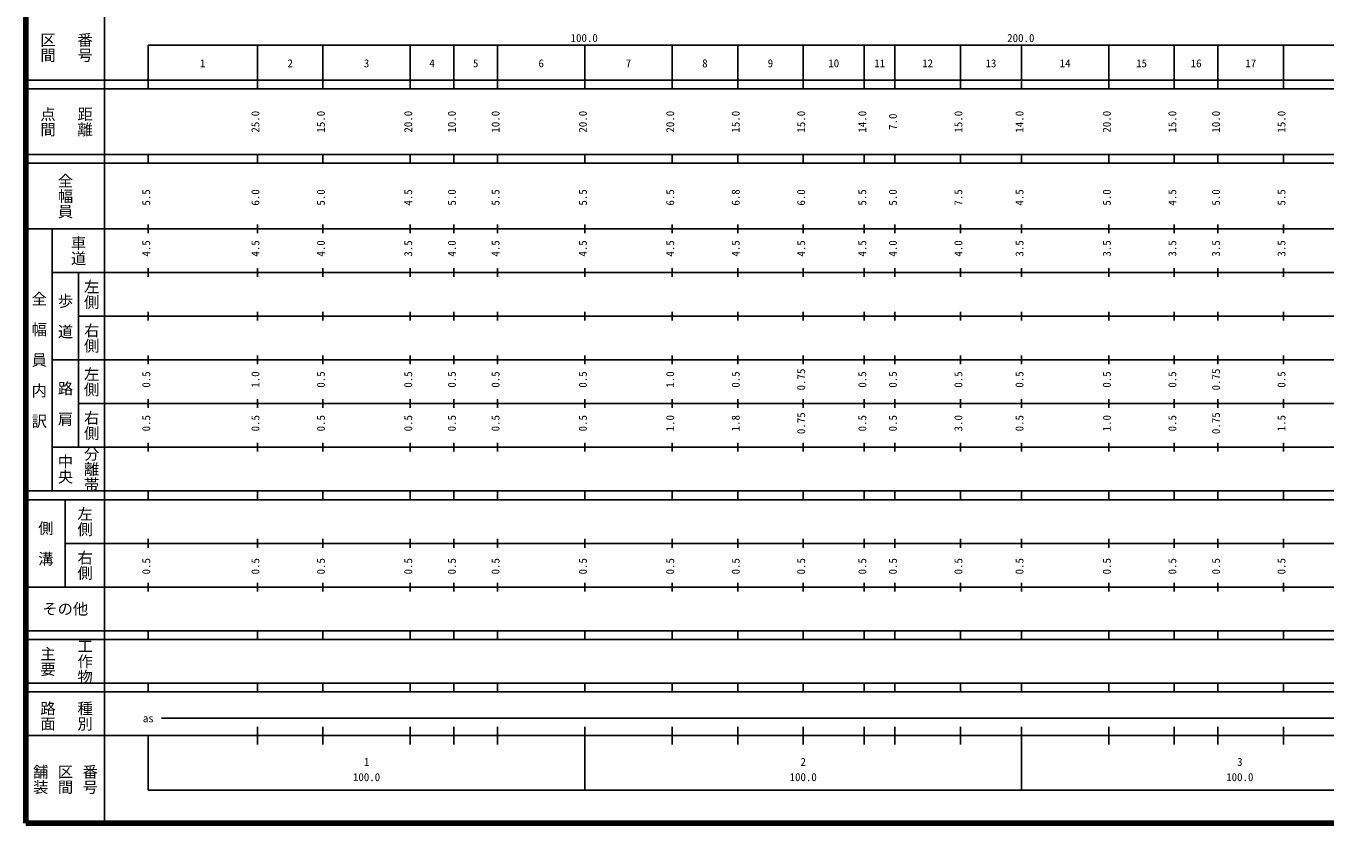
# Model space of a CAD drawing. Units: millimetres on the paper, enlarged 1000 times. Extents: x 40000 to 680000, y 20000 to 380000.
# Drawn here: x 40000 to 337515, y 20000 to 202409 of the extents above; entities that cross this region are included whole.
import ezdxf
from ezdxf.enums import TextEntityAlignment as Align

# ---------------------------------------------------------------- set-up
doc = ezdxf.new("R2010")
doc.units = ezdxf.units.MM
doc.header["$LTSCALE"] = 1000
doc.layers.add('M-TTL', color=2, linetype='Continuous', lineweight=140)
doc.layers.add('M-TTL-BAND', color=7, linetype='Continuous', lineweight=25)
doc.styles.add('@ＭＳ ゴシック', font='')
doc.styles.add('ＭＳ ゴシック', font='')
doc.styles.get('@ＭＳ ゴシック').set_extended_font_data('@MS Gothic')
doc.styles.get('ＭＳ ゴシック').set_extended_font_data('MS Gothic')

msp = doc.modelspace()

# ---------------------------------------------------------------- linework, layer by layer
at = {"layer": 'M-TTL'}
for p, q in [((40000, 380000), (40000, 20000)), ((40000, 20000), (680000, 20000))]:
    msp.add_line(p, q, dxfattribs=at)
at = {"layer": 'M-TTL-BAND'}
for p, q in [((58000, 370000), (58000, 20000)), ((68000, 198000), (579000, 198000)), ((68000, 198000), (68000, 188000)), ((93000, 188000), (93000, 198000)), ((108000, 188000), (108000, 198000)), ((128000, 188000), (128000, 198000)), ((138000, 188000), (138000, 198000)), ((148000, 188000), (148000, 198000)), ((168000, 188000), (168000, 198000)), ((188000, 188000), (188000, 198000)), ((203000, 188000), (203000, 198000)), ((218000, 188000), (218000, 198000)), ((232000, 188000), (232000, 198000)), ((239000, 188000), (239000, 198000)), ((254000, 188000), (254000, 198000)), ((268000, 188000), (268000, 198000)), ((288000, 188000), (288000, 198000)), ((303000, 188000), (303000, 198000)), ((313000, 188000), (313000, 198000)), ((328000, 188000), (328000, 198000)), ((40000, 190000), (579000, 190000)), ((40000, 188000), (579000, 188000)), ((40000, 173000), (579000, 173000)), ((68000, 171000), (68000, 173000)), ((93000, 171000), (93000, 173000)), ((108000, 171000), (108000, 173000)), ((128000, 171000), (128000, 173000)), ((138000, 171000), (138000, 173000)), ((148000, 171000), (148000, 173000)), ((168000, 171000), (168000, 173000)), ((188000, 171000), (188000, 173000)), ((203000, 171000), (203000, 173000)), ((218000, 171000), (218000, 173000)), ((232000, 171000), (232000, 173000)), ((239000, 171000), (239000, 173000)), ((254000, 171000), (254000, 173000)), ((268000, 171000), (268000, 173000)), ((288000, 171000), (288000, 173000)), ((303000, 171000), (303000, 173000)), ((313000, 171000), (313000, 173000)), ((328000, 171000), (328000, 173000)), ((40000, 171000), (579000, 171000)), ((40000, 156000), (579000, 156000)), ((46000, 96000), (46000, 156000)), ((68000, 155000), (68000, 157000)), ((93000, 155000), (93000, 157000)), ((108000, 155000), (108000, 157000)), ((128000, 155000), (128000, 157000)), ((138000, 155000), (138000, 157000)), ((148000, 155000), (148000, 157000)), ((168000, 155000), (168000, 157000)), ((188000, 155000), (188000, 157000)), ((203000, 155000), (203000, 157000)), ((218000, 155000), (218000, 157000)), ((232000, 155000), (232000, 157000)), ((239000, 155000), (239000, 157000)), ((254000, 155000), (254000, 157000)), ((268000, 155000), (268000, 157000)), ((288000, 155000), (288000, 157000)), ((303000, 155000), (303000, 157000)), ((313000, 155000), (313000, 157000)), ((328000, 155000), (328000, 157000)), ((46000, 146000), (579000, 146000)), ((52000, 146000), (52000, 106000)), ((68000, 145000), (68000, 147000)), ((93000, 145000), (93000, 147000)), ((108000, 145000), (108000, 147000)), ((128000, 145000), (128000, 147000)), ((138000, 145000), (138000, 147000)), ((148000, 145000), (148000, 147000)), ((168000, 145000), (168000, 147000)), ((188000, 145000), (188000, 147000)), ((203000, 145000), (203000, 147000)), ((218000, 145000), (218000, 147000)), ((232000, 145000), (232000, 147000)), ((239000, 145000), (239000, 147000)), ((254000, 145000), (254000, 147000)), ((268000, 145000), (268000, 147000)), ((288000, 145000), (288000, 147000)), ((303000, 145000), (303000, 147000)), ((313000, 145000), (313000, 147000)), ((328000, 145000), (328000, 147000)), ((68000, 135000), (68000, 137000)), ((93000, 135000), (93000, 137000)), ((108000, 135000), (108000, 137000)), ((128000, 135000), (128000, 137000)), ((138000, 135000), (138000, 137000)), ((148000, 135000), (148000, 137000)), ((168000, 135000), (168000, 137000)), ((188000, 135000), (188000, 137000)), ((203000, 135000), (203000, 137000)), ((218000, 135000), (218000, 137000)), ((232000, 135000), (232000, 137000)), ((239000, 135000), (239000, 137000)), ((254000, 135000), (254000, 137000)), ((268000, 135000), (268000, 137000)), ((288000, 135000), (288000, 137000)), ((303000, 135000), (303000, 137000)), ((313000, 135000), (313000, 137000)), ((328000, 135000), (328000, 137000)), ((52000, 136000), (579000, 136000)), ((46000, 126000), (579000, 126000)), ((68000, 125000), (68000, 127000)), ((93000, 125000), (93000, 127000)), ((108000, 125000), (108000, 127000)), ((128000, 125000), (128000, 127000)), ((138000, 125000), (138000, 127000)), ((148000, 125000), (148000, 127000)), ((168000, 125000), (168000, 127000)), ((188000, 125000), (188000, 127000)), ((203000, 125000), (203000, 127000)), ((218000, 125000), (218000, 127000)), ((232000, 125000), (232000, 127000)), ((239000, 125000), (239000, 127000)), ((254000, 125000), (254000, 127000)), ((268000, 125000), (268000, 127000)), ((288000, 125000), (288000, 127000)), ((303000, 125000), (303000, 127000)), ((313000, 125000), (313000, 127000)), ((328000, 125000), (328000, 127000)), ((68000, 115000), (68000, 117000)), ((93000, 115000), (93000, 117000)), ((108000, 115000), (108000, 117000)), ((128000, 115000), (128000, 117000)), ((138000, 115000), (138000, 117000)), ((148000, 115000), (148000, 117000)), ((168000, 115000), (168000, 117000)), ((188000, 115000), (188000, 117000)), ((203000, 115000), (203000, 117000)), ((218000, 115000), (218000, 117000)), ((232000, 115000), (232000, 117000)), ((239000, 115000), (239000, 117000)), ((254000, 115000), (254000, 117000)), ((268000, 115000), (268000, 117000)), ((288000, 115000), (288000, 117000)), ((303000, 115000), (303000, 117000)), ((313000, 115000), (313000, 117000)), ((328000, 115000), (328000, 117000)), ((52000, 116000), (579000, 116000)), ((46000, 106000), (579000, 106000)), ((68000, 105000), (68000, 107000)), ((93000, 105000), (93000, 107000)), ((108000, 105000), (108000, 107000)), ((128000, 105000), (128000, 107000)), ((138000, 105000), (138000, 107000)), ((148000, 105000), (148000, 107000)), ((168000, 105000), (168000, 107000)), ((188000, 105000), (188000, 107000)), ((203000, 105000), (203000, 107000)), ((218000, 105000), (218000, 107000)), ((232000, 105000), (232000, 107000)), ((239000, 105000), (239000, 107000)), ((254000, 105000), (254000, 107000)), ((268000, 105000), (268000, 107000)), ((288000, 105000), (288000, 107000)), ((303000, 105000), (303000, 107000)), ((313000, 105000), (313000, 107000)), ((328000, 105000), (328000, 107000)), ((40000, 96000), (579000, 96000)), ((68000, 94000), (68000, 96000)), ((93000, 94000), (93000, 96000)), ((108000, 94000), (108000, 96000)), ((128000, 94000), (128000, 96000)), ((138000, 94000), (138000, 96000)), ((148000, 94000), (148000, 96000)), ((168000, 94000), (168000, 96000)), ((188000, 94000), (188000, 96000)), ((203000, 94000), (203000, 96000)), ((218000, 94000), (218000, 96000)), ((232000, 94000), (232000, 96000)), ((239000, 94000), (239000, 96000)), ((254000, 94000), (254000, 96000)), ((268000, 94000), (268000, 96000)), ((288000, 94000), (288000, 96000)), ((303000, 94000), (303000, 96000)), ((313000, 94000), (313000, 96000)), ((328000, 94000), (328000, 96000)), ((40000, 94000), (579000, 94000)), ((49000, 94000), (49000, 74000)), ((49000, 84000), (579000, 84000)), ((68000, 83000), (68000, 85000)), ((93000, 83000), (93000, 85000)), ((108000, 83000), (108000, 85000)), ((128000, 83000), (128000, 85000)), ((138000, 83000), (138000, 85000)), ((148000, 83000), (148000, 85000)), ((168000, 83000), (168000, 85000)), ((188000, 83000), (188000, 85000)), ((203000, 83000), (203000, 85000)), ((218000, 83000), (218000, 85000)), ((232000, 83000), (232000, 85000)), ((239000, 83000), (239000, 85000)), ((254000, 83000), (254000, 85000)), ((268000, 83000), (268000, 85000)), ((288000, 83000), (288000, 85000)), ((303000, 83000), (303000, 85000)), ((313000, 83000), (313000, 85000)), ((328000, 83000), (328000, 85000)), ((68000, 73000), (68000, 75000)), ((93000, 73000), (93000, 75000)), ((108000, 73000), (108000, 75000)), ((128000, 73000), (128000, 75000)), ((138000, 73000), (138000, 75000)), ((148000, 73000), (148000, 75000)), ((168000, 73000), (168000, 75000)), ((188000, 73000), (188000, 75000)), ((203000, 73000), (203000, 75000)), ((218000, 73000), (218000, 75000)), ((232000, 73000), (232000, 75000)), ((239000, 73000), (239000, 75000)), ((254000, 73000), (254000, 75000)), ((268000, 73000), (268000, 75000)), ((288000, 73000), (288000, 75000)), ((303000, 73000), (303000, 75000)), ((313000, 73000), (313000, 75000)), ((328000, 73000), (328000, 75000)), ((40000, 74000), (579000, 74000)), ((40000, 64000), (579000, 64000)), ((68000, 62000), (68000, 64000)), ((93000, 62000), (93000, 64000)), ((108000, 62000), (108000, 64000)), ((128000, 62000), (128000, 64000)), ((138000, 62000), (138000, 64000)), ((148000, 62000), (148000, 64000)), ((168000, 62000), (168000, 64000)), ((188000, 62000), (188000, 64000)), ((203000, 62000), (203000, 64000)), ((218000, 62000), (218000, 64000)), ((232000, 62000), (232000, 64000)), ((239000, 62000), (239000, 64000)), ((254000, 62000), (254000, 64000)), ((268000, 62000), (268000, 64000)), ((288000, 62000), (288000, 64000)), ((303000, 62000), (303000, 64000)), ((313000, 62000), (313000, 64000)), ((328000, 62000), (328000, 64000)), ((40000, 62000), (579000, 62000)), ((40000, 52000), (579000, 52000)), ((68000, 50000), (68000, 52000)), ((93000, 50000), (93000, 52000)), ((108000, 50000), (108000, 52000)), ((128000, 50000), (128000, 52000)), ((138000, 50000), (138000, 52000)), ((148000, 50000), (148000, 52000)), ((168000, 50000), (168000, 52000)), ((188000, 50000), (188000, 52000)), ((203000, 50000), (203000, 52000)), ((218000, 50000), (218000, 52000)), ((232000, 50000), (232000, 52000)), ((239000, 50000), (239000, 52000)), ((254000, 50000), (254000, 52000)), ((268000, 50000), (268000, 52000)), ((288000, 50000), (288000, 52000)), ((303000, 50000), (303000, 52000)), ((313000, 50000), (313000, 52000)), ((328000, 50000), (328000, 52000)), ((40000, 50000), (579000, 50000)), ((71000, 44000), (565000, 44000)), ((93000, 38000), (93000, 42000)), ((108000, 38000), (108000, 42000)), ((128000, 38000), (128000, 42000)), ((138000, 38000), (138000, 42000)), ((148000, 38000), (148000, 42000)), ((168000, 27500), (168000, 42000)), ((188000, 38000), (188000, 42000)), ((203000, 38000), (203000, 42000)), ((218000, 38000), (218000, 42000)), ((232000, 38000), (232000, 42000)), ((239000, 38000), (239000, 42000)), ((254000, 38000), (254000, 42000)), ((268000, 27500), (268000, 42000)), ((288000, 38000), (288000, 42000)), ((303000, 38000), (303000, 42000)), ((313000, 38000), (313000, 42000)), ((328000, 38000), (328000, 42000)), ((40000, 40000), (579000, 40000)), ((68000, 40000), (68000, 27500)), ((68000, 27500), (579000, 27500))]:
    msp.add_line(p, q, dxfattribs=at)

# ---------------------------------------------------------------- texts
at = {"layer": 'M-TTL-BAND', "style": '@ＭＳ ゴシック'}
for s, p in [('区間', (45000, 197500)), ('番号', (53500, 197500)), ('点間', (45000, 180500)), ('距離', (53500, 180500)), ('全幅員', (49000, 163500)), ('車道', (52000, 151000)), ('左側', (55000, 141000)), ('全\u3000幅\u3000員\u3000内\u3000訳', (43000, 126000)), ('歩\u3000道', (49000, 136000)), ('右側', (55000, 131000)), ('左側', (55000, 121000)), ('路\u3000肩', (49000, 116000)), ('右側', (55000, 111000)), ('中央', (49000, 101000)), ('分離帯', (55000, 101000)), ('左側', (53500, 89000)), ('側\u3000溝', (44500, 84000)), ('右側', (53500, 79000)), ('主要', (45000, 57000)), ('工作物', (53500, 57000)), ('路面', (45000, 44500)), ('種別', (53500, 44500)), ('舗装', (43333, 30000)), ('区間', (49000, 30000)), ('番号', (54667, 30000))]:
    msp.add_text(s, height=2566, rotation=270, dxfattribs=at).set_placement(p, align=Align.MIDDLE_CENTER)
at = {"layer": 'M-TTL-BAND', "style": 'ＭＳ ゴシック'}
for s, p in [('100.0', (167844, 198195)), ('200.0', (267844, 198195)), ('1', (80500, 192405)), ('2', (100500, 192405)), ('3', (118000, 192405)), ('4', (133000, 192405)), ('5', (143000, 192405)), ('6', (158000, 192405)), ('7', (178000, 192405)), ('8', (195500, 192405)), ('9', (210500, 192405)), ('10', (225000, 192405)), ('11', (235500, 192405)), ('12', (246500, 192405)), ('13', (261000, 192405)), ('14', (278000, 192405)), ('15', (295500, 192405)), ('16', (308000, 192405)), ('17', (320500, 192405)), ('as', (68000, 42500)), ('1', (118000, 32523)), ('2', (218000, 32523)), ('3', (318000, 32523)), ('100.0', (118000, 29033)), ('100.0', (218000, 29033)), ('100.0', (318000, 29033))]:
    msp.add_text(s, height=1833, dxfattribs=at).set_placement(p, align=Align.BOTTOM_CENTER)
for s, p in [('25.0', (94000, 180500)), ('15.0', (109000, 180500)), ('20.0', (129000, 180500)), ('10.0', (139000, 180500)), ('10.0', (149000, 180500)), ('20.0', (169000, 180500)), ('20.0', (189000, 180500)), ('15.0', (204000, 180500)), ('15.0', (219000, 180500)), ('14.0', (233000, 180500)), ('7.0', (240000, 180500)), ('15.0', (255000, 180500)), ('14.0', (269000, 180500)), ('20.0', (289000, 180500)), ('15.0', (304000, 180500)), ('10.0', (314000, 180500)), ('15.0', (329000, 180500)), ('5.5', (69000, 163174)), ('6.0', (94000, 163174)), ('5.0', (109000, 163174)), ('4.5', (129000, 163174)), ('5.0', (139000, 163174)), ('5.5', (149000, 163174)), ('5.5', (169000, 163174)), ('6.5', (189000, 163174)), ('6.8', (204000, 163174)), ('6.0', (219000, 163174)), ('5.5', (233000, 163174)), ('5.0', (240000, 163174)), ('7.5', (255000, 163174)), ('4.5', (269000, 163174)), ('5.0', (289000, 163174)), ('4.5', (304000, 163174)), ('5.0', (314000, 163174)), ('5.5', (329000, 163174)), ('4.5', (69000, 151500)), ('4.5', (94000, 151500)), ('4.0', (109000, 151500)), ('3.5', (129000, 151500)), ('4.0', (139000, 151500)), ('4.5', (149000, 151500)), ('4.5', (169000, 151500)), ('4.5', (189000, 151500)), ('4.5', (204000, 151500)), ('4.5', (219000, 151500)), ('4.5', (233000, 151500)), ('4.0', (240000, 151500)), ('4.0', (255000, 151500)), ('3.5', (269000, 151500)), ('3.5', (289000, 151500)), ('3.5', (304000, 151500)), ('3.5', (314000, 151500)), ('3.5', (329000, 151500)), ('0.5', (69000, 121500)), ('1.0', (94000, 121500)), ('0.5', (109000, 121500)), ('0.5', (129000, 121500)), ('0.5', (139000, 121500)), ('0.5', (149000, 121500)), ('0.5', (169000, 121500)), ('1.0', (189000, 121500)), ('0.5', (204000, 121500)), ('0.75', (219000, 121500)), ('0.5', (233000, 121500)), ('0.5', (240000, 121500)), ('0.5', (255000, 121500)), ('0.5', (269000, 121500)), ('0.5', (289000, 121500)), ('0.5', (304000, 121500)), ('0.75', (314000, 121500)), ('0.5', (329000, 121500)), ('0.5', (69000, 111500)), ('0.5', (94000, 111500)), ('0.5', (109000, 111500)), ('0.5', (129000, 111500)), ('0.5', (139000, 111500)), ('0.5', (149000, 111500)), ('0.5', (169000, 111500)), ('1.0', (189000, 111500)), ('1.8', (204000, 111500)), ('0.75', (219000, 111500)), ('0.5', (233000, 111500)), ('0.5', (240000, 111500)), ('3.0', (255000, 111500)), ('0.5', (269000, 111500)), ('1.0', (289000, 111500)), ('0.5', (304000, 111500)), ('0.75', (314000, 111500)), ('1.5', (329000, 111500)), ('0.5', (69000, 78764)), ('0.5', (94000, 78764)), ('0.5', (109000, 78764)), ('0.5', (129000, 78764)), ('0.5', (139000, 78764)), ('0.5', (149000, 78764)), ('0.5', (169000, 78764)), ('0.5', (189000, 78764)), ('0.5', (204000, 78764)), ('0.5', (219000, 78764)), ('0.5', (233000, 78764)), ('0.5', (240000, 78764)), ('0.5', (255000, 78764)), ('0.5', (269000, 78764)), ('0.5', (289000, 78764)), ('0.5', (304000, 78764)), ('0.5', (314000, 78764)), ('0.5', (329000, 78764))]:
    msp.add_text(s, height=1833, rotation=90, dxfattribs=at).set_placement(p, align=Align.BOTTOM_CENTER)
msp.add_text('その他', height=2566, dxfattribs=at).set_placement((49000, 69000), align=Align.MIDDLE_CENTER)

doc.saveas('drawing.dxf')
